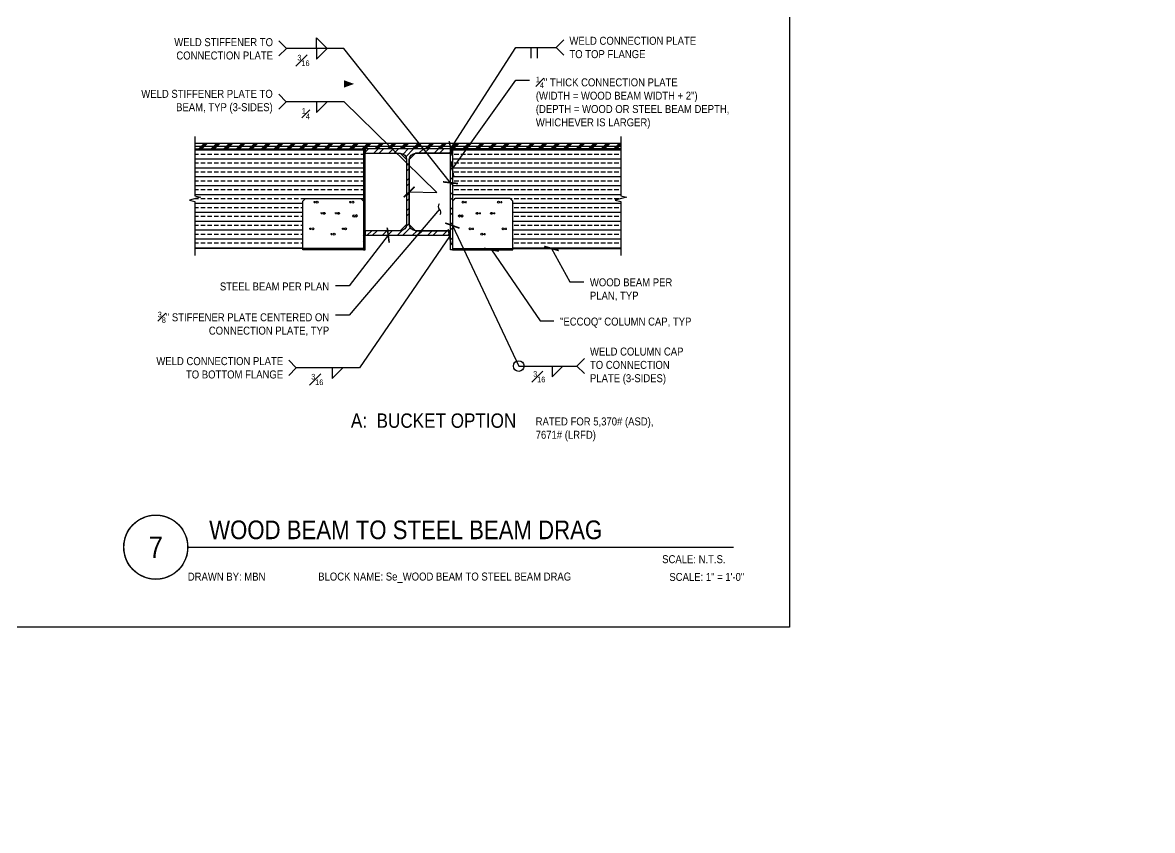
# Model space of a CAD drawing. Header units: inches. Extents: x -16404 to 14624, y -1591 to 16152.
# Drawn here: x -5680 to -5521.2, y 8363.8 to 8477.4 of the extents above; entities that cross this region are included whole.
import ezdxf
from ezdxf import colors
from ezdxf.entities.mleader import LeaderData, LeaderLine
from ezdxf.enums import TextEntityAlignment as Align
from ezdxf.math import Vec2, Vec3

# ---------------------------------------------------------------- set-up
doc = ezdxf.new("R2010")
doc.units = ezdxf.units.IN
doc.header["$LTSCALE"] = 24
doc.header["$MEASUREMENT"] = 0
doc.layers.get('0').update_dxf_attribs({"linetype": 'CONTINUOUS'})
doc.layers.add('DESIGNER COMMENTS', color=221, linetype='CONTINUOUS', plot=False)
for name, color, linetype in [('S-ANNO-DIMS', 2, 'CONTINUOUS'), ('S-ANNO-NOTE', 4, 'CONTINUOUS'), ('S-BREAK', 2, 'CONTINUOUS'), ('S-STEEL', 4, 'CONTINUOUS'), ('S-WOOD', 3, 'CONTINUOUS')]:
    doc.layers.add(name, color=color, linetype=linetype)
doc.layers.add('S-HATCH1', color=1, linetype='CONTINUOUS', transparency=0.5)
doc.styles.add('Arial', font='arial.ttf', dxfattribs={"width": 0.85})
doc.dimstyles.new('DIM-12$7', dxfattribs={"dimscale": 12, "dimtxt": 0.09375, "dimasz": 0.125, "dimexe": 0.0625, "dimexo": 0.0625, "dimgap": 0.0625, "dimtad": 1, "dimdec": 4, "dimzin": 11, "dimdsep": 46, "dimlunit": 4, "dimtxsty": 'Arial', "dimblk": 'ARCHTICK', "dimcen": 0.125, "dimclrd": 256, "dimclre": 256, "dimclrt": 4, "dimadec": 0, "dimazin": 0, "dimtfac": 0.75, "dimtdec": 4, "dimtofl": 0, "dimtmove": 0, "dimatfit": 3, "dimldrblk": 'ARCHTICK', "dimfxl": 1, "dimfrac": 1, "dimtolj": 1, "dimtzin": 11, "dimarcsym": 0})
pattern_1 = [(180, (-18595.90630720051, 3660.738147569759), (-2.220446049250313e-16, -1.25), []), (180, (-18596.53130719946, 3661.363147568712), (-2.220446049250313e-16, -1.25), [0.625, -0.3125])]
pattern_2 = [(45, (-18577.87779919586, 3670.058735745311), (-1.060660171779821, 1.060660171779821), []), (45, (-18577.87779919586, 3670.808735745311), (-1.060660171779821, 1.060660171779821), [])]

# ---------------------------------------------------------------- blocks, each defined once
blk = doc.blocks.new('W12x65')
at = {"layer": 'S-HATCH1'}
h = blk.add_hatch(dxfattribs=at)
h.set_pattern_fill('STEEL', color=256, scale=12, style=0)
h.set_pattern_definition([(45, (-80.63328585797717, -609.7269512785824), (-1.060660171779821, 1.060660171779821), []), (45, (-80.63328585797717, -608.9769512785824), (-1.060660171779821, 1.060660171779821), [])])
edge = h.paths.add_edge_path()
edge.add_line((6, -6.0625), (6, -5.4375))
edge.add_line((6, -5.4375), (1.0625, -5.4375))
edge.add_arc((1.0625, -4.5625), 0.875, 180, 270, ccw=False)
edge.add_line((0.1875, -4.5625), (0.1875, 4.5625))
edge.add_arc((1.0625, 4.5625), 0.875, 90, 180, ccw=False)
edge.add_line((1.0625, 5.4375), (6, 5.4375))
edge.add_line((6, 5.4375), (6, 6.0625))
edge.add_line((6, 6.0625), (-6, 6.0625))
edge.add_line((-6, 6.0625), (-6, 5.4375))
edge.add_line((-6, 5.4375), (-1.0625, 5.4375))
edge.add_arc((-1.0625, 4.5625), 0.875, 0, 90, ccw=False)
edge.add_line((-0.1875, 4.5625), (-0.1875, -4.5625))
edge.add_arc((-1.0625, -4.5625), 0.875, -90, 0, ccw=False)
edge.add_line((-1.0625, -5.4375), (-6, -5.4375))
edge.add_line((-6, -5.4375), (-6, -6.0625))
edge.add_line((-6, -6.0625), (6, -6.0625))
at = {"layer": 'S-STEEL'}
blk.add_lwpolyline([(6, -6.0625), (6, -5.4375), (1.0625, -5.4375, -0.4142135623730958), (0.1875, -4.5625), (0.1875, 4.5625, -0.4142135623730958), (1.0625, 5.4375), (6, 5.4375), (6, 6.0625), (-6, 6.0625), (-6, 5.4375), (-1.0625, 5.4375, -0.4142135623730952), (-0.1875, 4.5625), (-0.1875, -4.5625, -0.4142135623730952), (-1.0625, -5.4375), (-6, -5.4375), (-6, -6.0625)], format="xyb", close=True, dxfattribs=at)
blk = doc.blocks.new('_ARCHTICK')
at = {"color": 0, "linetype": 'ByBlock', "const_width": 0.15}
blk.add_lwpolyline([(-0.5, -0.5), (0.5, 0.5)], dxfattribs=at)
blk = doc.blocks.new('*U339')
at = {"const_width": 0.1875}
for points in [[(-4.5, 1.2e-15, -1), (4.5, 0, 3.732050807568882)], [(-4.5, 0, 1), (4.5, 0, -3.732050807568882)]]:
    blk.add_lwpolyline(points, format="xyb", dxfattribs=at)
blk.add_lwpolyline([(4.5, 0), (81.20909887472303, 0)], dxfattribs=at)
blk.add_circle((0, 0), 4.5)
at = {"style": 'Arial', "width": 0.85}
for tag, p in [('DWG_TITLE_1', (7.5, 6.1875)), ('DWG_TITLE_2', (7.5, 2.4375))]:
    blk.add_attdef(tag, text='', height=2.625, dxfattribs=at).set_placement(p, align=Align.MIDDLE_LEFT)
blk.add_attdef('#', text='', height=3, dxfattribs=at).set_placement((0, 0), align=Align.MIDDLE_CENTER)
blk.add_attdef('SCALE', text='', height=1.125, dxfattribs=at).set_placement((80.08409887472303, -1.125), align=Align.TOP_RIGHT)

msp = doc.modelspace()

# ---------------------------------------------------------------- hatches: boundary and pattern name
at = {"layer": 'S-HATCH1'}
h = msp.add_hatch(dxfattribs=at)
h.set_pattern_fill('ANSI33', color=252, scale=5, angle=135, style=0)
h.set_pattern_definition(pattern_1)
h.paths.add_polyline_path([(-5655.791086869707, 8459.633922091563), (-5632.107812964823, 8459.63392209156), (-5632.107812964823, 8452.258922091562), (-5632.48281296483, 8452.633922091563), (-5640.23281296483, 8452.633922091562), (-5640.60781296483, 8452.258922091563), (-5640.607812964823, 8445.633922091563), (-5655.791086869707, 8445.633922091562), (-5655.791086869707, 8452.255348526862), (-5656.569438062652, 8452.444635309213), (-5655.012735676763, 8452.82320887391), (-5655.791086869707, 8453.012495656258)])
h = msp.add_hatch(dxfattribs=at)
h.set_pattern_fill('STEEL', color=256, scale=12, style=0)
h.set_pattern_definition(pattern_2)
h.paths.add_polyline_path([(-5632.10781296483, 8445.45253563061), (-5631.85781296483, 8445.45253563061), (-5631.85781296483, 8459.633922091562), (-5632.10781296483, 8459.633922091562)])
h = msp.add_hatch(dxfattribs=at)
h.set_pattern_fill('STEEL', color=256, scale=12, style=0)
h.set_pattern_definition(pattern_2)
h.paths.add_polyline_path([(-5619.60781296483, 8445.45253563061), (-5619.85781296483, 8445.45253563061), (-5619.85781296483, 8459.633922091562), (-5619.60781296483, 8459.633922091562)])
h = msp.add_hatch(dxfattribs=at)
h.set_pattern_fill('ANSI33', color=252, scale=5, angle=135, style=0)
h.set_pattern_definition(pattern_1)
h.paths.add_polyline_path([(-5595.924539059954, 8459.633922091563), (-5619.60781296483, 8459.63392209156), (-5619.60781296483, 8452.258922091562), (-5619.23281296483, 8452.633922091563), (-5611.48281296483, 8452.633922091562), (-5611.10781296483, 8452.258922091563), (-5611.10781296483, 8445.633922091563), (-5595.924539059954, 8445.633922091562), (-5595.924539059954, 8452.255348526862), (-5596.702890252898, 8452.444635309213), (-5595.146187867009, 8452.82320887391), (-5595.924539059954, 8453.012495656258)])
at = {"layer": 'S-WOOD'}
h = msp.add_hatch(dxfattribs=at)
h.set_pattern_fill('PLAST', color=1, scale=5, angle=45, style=0)
h.set_pattern_definition([(45, (-7393.354678555421, 6263.239905974078), (-0.8838834764831843, 0.8838834764831844), []), (45, (-7393.465163989982, 6263.35039140864), (-0.8838834764831843, 0.8838834764831844), []), (45, (-7393.575649424543, 6263.460876843199), (-0.8838834764831843, 0.8838834764831844), [])])
h.paths.add_polyline_path([(-5655.791086869707, 8460.383922091562), (-5655.791086869707, 8459.633922091562), (-5595.924539059954, 8459.633922091563), (-5595.924535941958, 8460.383922091563)])

# ---------------------------------------------------------------- linework, layer by layer
at = {"layer": 'DESIGNER COMMENTS'}
msp.add_lwpolyline([(-5770.429374914689, 8776.006599124972), (-5572.205661116459, 8776.006599124972), (-5572.205661116459, 8392.377273057675), (-5770.429374914689, 8392.377273057675)], close=True, dxfattribs=at)
at = {"layer": 'S-ANNO-DIMS'}
msp.add_line((-5634.813062207759, 8466.267670712208), (-5642.94658353804, 8466.267670712208), dxfattribs=at)
at = {"layer": 'S-ANNO-NOTE'}
for p, q in [((-5608.539001662779, 8472.388623074543), (-5608.539001662779, 8473.888623074543)), ((-5607.625295347279, 8472.388623074543), (-5607.625295347279, 8473.888623074543))]:
    msp.add_line(p, q, dxfattribs=at)
for points in [[(-5638.720060422012, 8473.758758074708), (-5638.720060422012, 8475.258758074708), (-5637.220060422012, 8473.758758074708)], [(-5643.975302900362, 8472.698097902929), (-5642.914642728589, 8473.758758074708), (-5643.975302900362, 8474.819418246487)], [(-5638.720060422012, 8473.758758074708), (-5638.720060422012, 8472.258758074708), (-5637.220060422012, 8473.758758074708)], [(-5603.944112749603, 8472.827962902762), (-5605.004772921377, 8473.888623074543), (-5603.944112749603, 8474.949283246324)], [(-5644.007243709821, 8465.207010540427), (-5642.94658353804, 8466.267670712208), (-5644.007243709821, 8467.328330883987)], [(-5638.682804326156, 8466.267670712208), (-5638.682804326156, 8464.767670712208), (-5637.182804326156, 8466.267670712208)], [(-5642.604737696813, 8427.78241820852), (-5641.544077525039, 8428.843078380301), (-5642.604737696813, 8429.903738552082)], [(-5601.053380987076, 8428.032676476663), (-5602.114041158849, 8429.093336648444), (-5601.053380987076, 8430.153996820225)], [(-5636.492737482164, 8428.843078380301), (-5636.492737482164, 8427.343078380301), (-5634.992737482164, 8428.843078380301)], [(-5605.558484202971, 8429.093336648444), (-5605.558484202971, 8427.593336648444), (-5604.058484202971, 8429.093336648444)]]:
    msp.add_lwpolyline(points, dxfattribs=at)
msp.add_lwpolyline([(-5634.824468297804, 8466.280559084418, 0, 0, 0), (-5634.824468297804, 8468.76752886943, 1.026060429976496, 0, 0), (-5633.414929366627, 8468.76752886943, 0, 0, 0)], format="xyseb", dxfattribs=at)
msp.add_circle((-5610.283605116441, 8429.093336648444), 0.75, dxfattribs=at)
at = {"layer": 'S-BREAK'}
for points in [[(-5655.791086869707, 8461.383922091562), (-5655.791086869707, 8453.012495656258), (-5655.012735676763, 8452.82320887391), (-5656.569438062652, 8452.444635309213), (-5655.791086869707, 8452.255348526862), (-5655.791086869707, 8444.635850625706)], [(-5595.924539059954, 8461.383922091562), (-5595.924539059954, 8453.012495656258), (-5595.146187867009, 8452.82320887391), (-5596.702890252898, 8452.444635309213), (-5595.924539059954, 8452.255348526862), (-5595.924539059954, 8444.635850625706)]]:
    msp.add_lwpolyline(points, dxfattribs=at)
at = {"layer": 'S-STEEL', "color": 2}
for p, q in [((-5640.23281296483, 8452.633922091563), (-5640.60781296483, 8452.258922091563)), ((-5640.60781296483, 8445.453369553716), (-5640.60781296483, 8452.258922091563)), ((-5640.23281296483, 8452.633922091563), (-5632.48281296483, 8452.633922091563)), ((-5638.85486703831, 8452.133922091563), (-5639.120467038309, 8452.133922091563)), ((-5638.98281296483, 8452.266633349453), (-5638.98281296483, 8452.001210833674)), ((-5633.85486703831, 8452.133922091563), (-5634.120467038309, 8452.133922091563)), ((-5633.98281296483, 8452.266633349453), (-5633.98281296483, 8452.001210833674)), ((-5632.48281296483, 8452.633922091563), (-5632.10781296483, 8452.258922091563)), ((-5632.10781296483, 8452.258922091563), (-5632.10781296483, 8445.453369553716)), ((-5619.23281296483, 8452.633922091563), (-5619.60781296483, 8452.258922091563)), ((-5619.60781296483, 8452.258922091563), (-5619.60781296483, 8445.453369553716)), ((-5611.48281296483, 8452.633922091563), (-5619.23281296483, 8452.633922091563)), ((-5617.860758891351, 8452.133922091563), (-5617.595158891352, 8452.133922091563)), ((-5617.73281296483, 8452.266633349453), (-5617.73281296483, 8452.001210833674)), ((-5612.860758891351, 8452.133922091563), (-5612.595158891352, 8452.133922091563)), ((-5612.73281296483, 8452.266633349453), (-5612.73281296483, 8452.001210833674)), ((-5611.48281296483, 8452.633922091563), (-5611.10781296483, 8452.258922091563)), ((-5611.10781296483, 8445.453369553716), (-5611.10781296483, 8452.258922091563)), ((-5637.85486703831, 8450.571422091563), (-5638.120467038309, 8450.571422091563)), ((-5637.98281296483, 8450.704133349453), (-5637.98281296483, 8450.438710833674)), ((-5635.85486703831, 8450.571422091563), (-5636.120467038309, 8450.571422091563)), ((-5635.98281296483, 8450.704133349453), (-5635.98281296483, 8450.438710833674)), ((-5633.634595558353, 8450.227854605771), (-5633.510224532278, 8450.351029391462)), ((-5633.634595558353, 8450.171169558569), (-5633.510224532278, 8450.047994772878)), ((-5633.339039208935, 8450.227854605771), (-5633.46341023501, 8450.351029391462)), ((-5633.339039208935, 8450.171169558569), (-5633.46341023501, 8450.047994772878)), ((-5633.111817383644, 8450.371604195041), (-5633.283909496517, 8450.19951208217)), ((-5633.283909496517, 8450.19951208217), (-5633.111817383644, 8450.0274199693)), ((-5632.939725270771, 8450.19951208217), (-5633.111817383644, 8450.371604195041)), ((-5633.111817383644, 8450.0274199693), (-5632.939725270771, 8450.19951208217)), ((-5618.775900658882, 8450.19951208217), (-5618.60380854601, 8450.371604195041)), ((-5618.60380854601, 8450.0274199693), (-5618.775900658882, 8450.19951208217)), ((-5618.60380854601, 8450.371604195041), (-5618.431716433144, 8450.19951208217)), ((-5618.431716433144, 8450.19951208217), (-5618.60380854601, 8450.0274199693)), ((-5618.376586720726, 8450.227854605771), (-5618.252215694651, 8450.351029391462)), ((-5618.376586720726, 8450.171169558569), (-5618.252215694651, 8450.047994772878)), ((-5618.081030371301, 8450.227854605771), (-5618.205401397376, 8450.351029391462)), ((-5618.081030371301, 8450.171169558569), (-5618.205401397376, 8450.047994772878)), ((-5615.860758891351, 8450.571422091563), (-5615.595158891352, 8450.571422091563)), ((-5615.73281296483, 8450.704133349453), (-5615.73281296483, 8450.438710833674)), ((-5613.860758891351, 8450.571422091563), (-5613.595158891352, 8450.571422091563)), ((-5613.73281296483, 8450.704133349453), (-5613.73281296483, 8450.438710833674)), ((-5639.47986703831, 8448.383922091563), (-5639.745467038309, 8448.383922091563)), ((-5639.60781296483, 8448.516633349453), (-5639.60781296483, 8448.251210833674)), ((-5634.85486703831, 8448.383922091563), (-5635.120467038309, 8448.383922091563)), ((-5634.98281296483, 8448.516633349453), (-5634.98281296483, 8448.251210833674)), ((-5616.860758891351, 8448.383922091563), (-5616.595158891352, 8448.383922091563)), ((-5616.73281296483, 8448.516633349453), (-5616.73281296483, 8448.251210833674)), ((-5612.235758891351, 8448.383922091563), (-5611.970158891352, 8448.383922091563)), ((-5612.10781296483, 8448.516633349453), (-5612.10781296483, 8448.251210833674)), ((-5636.47986703831, 8447.633922091563), (-5636.745467038309, 8447.633922091563)), ((-5636.60781296483, 8447.766633349453), (-5636.60781296483, 8447.501210833674)), ((-5615.235758891351, 8447.633922091563), (-5614.970158891352, 8447.633922091563)), ((-5615.10781296483, 8447.766633349453), (-5615.10781296483, 8447.501210833674)), ((-5632.10781296483, 8445.633922091563), (-5640.60781296483, 8445.633922091563)), ((-5632.10781296483, 8445.453369553716), (-5640.60781296483, 8445.453369553716)), ((-5619.60781296483, 8445.633922091563), (-5611.10781296483, 8445.633922091563)), ((-5619.60781296483, 8445.453369553716), (-5611.10781296483, 8445.453369553716))]:
    msp.add_line(p, q, dxfattribs=at)
at = {"layer": 'S-STEEL'}
for points in [[(-5632.10781296483, 8445.45253563061), (-5631.85781296483, 8445.45253563061), (-5631.85781296483, 8459.633922091562), (-5632.10781296483, 8459.633922091562)], [(-5619.60781296483, 8445.45253563061), (-5619.85781296483, 8445.45253563061), (-5619.85781296483, 8459.633922091562), (-5619.60781296483, 8459.633922091562)], [(-5631.85781296483, 8459.008922091562), (-5626.92031296483, 8459.008922091562), (-5626.04531296483, 8458.133922091562), (-5626.04531296483, 8449.008922091562), (-5626.92031296483, 8448.133922091562), (-5631.85781296483, 8448.133922091562)], [(-5619.85781296483, 8459.008922091562), (-5624.79531296483, 8459.008922091562), (-5625.67031296483, 8458.133922091562), (-5625.67031296483, 8449.008922091562), (-5624.79531296483, 8448.133922091562), (-5619.85781296483, 8448.133922091562)]]:
    msp.add_lwpolyline(points, close=True, dxfattribs=at)
at = {"layer": 'S-STEEL', "color": 2}
for centre in [(-5638.60781296483, 8452.133922091563), (-5633.60781296483, 8452.133922091563), (-5618.10781296483, 8452.133922091563), (-5613.10781296483, 8452.133922091563), (-5637.60781296483, 8450.571422091563), (-5635.60781296483, 8450.571422091563), (-5616.10781296483, 8450.571422091563), (-5614.10781296483, 8450.571422091563), (-5639.23281296483, 8448.383922091563), (-5634.60781296483, 8448.383922091563), (-5617.10781296483, 8448.383922091563), (-5612.48281296483, 8448.383922091563), (-5636.23281296483, 8447.633922091563), (-5615.48281296483, 8447.633922091563)]:
    msp.add_circle(centre, 0.1328, dxfattribs=at)
at = {"layer": 'S-WOOD', "color": 1}
msp.add_line((-5655.791086869707, 8460.008922091563), (-5595.924537500956, 8460.008922091563), dxfattribs=at)
at = {"layer": 'S-WOOD'}
for points in [[(-5595.924535941958, 8460.383922091562), (-5655.791086869707, 8460.383922091562)], [(-5655.791086869707, 8459.633922091562), (-5632.10781296483, 8459.633922091562), (-5632.10781296483, 8445.633922091563), (-5655.791086869707, 8445.633922091562)], [(-5595.924539059954, 8459.633922091562), (-5619.60781296483, 8459.633922091562), (-5619.60781296483, 8445.633922091563), (-5595.924539059954, 8445.633922091562)]]:
    msp.add_lwpolyline(points, dxfattribs=at)

# ---------------------------------------------------------------- block references
at = {"layer": 'S-ANNO-NOTE'}
msp.add_blockref('*U339', (-5661.289983706236, 8403.627831538983), dxfattribs=at).add_auto_attribs({'#': '7', 'DWG_TITLE_2': 'WOOD BEAM TO STEEL BEAM DRAG', 'SCALE': 'SCALE: N.T.S.'})
at = {"layer": 'S-STEEL'}
msp.add_blockref('W12x65', (-5625.85781296483, 8453.571422091562), dxfattribs=at)

# ---------------------------------------------------------------- texts
at = {"layer": 'DESIGNER COMMENTS', "char_height": 1.125, "style": 'Arial'}
for s, insert, width, attachment_point in [('RATED FOR 5,370# (ASD), 7671# (LRFD)', (-5607.893276479328, 8420.20048527712), 19.75759874954929, 4), ('\\A1;DRAWN BY: MBN', (-5656.790144935592, 8400.046817025992), 14.8543838124, 1), ('\\A1;BLOCK NAME: Se_WOOD BEAM TO STEEL BEAM DRAG', (-5620.685434268875, 8399.333188681572), 35.48447220327422, 5), ('\\A1;SCALE: 1{\\H1x;" = 1\'-0"}', (-5578.580884831252, 8400.002831538717), 19.68744999823992, 3)]:
    msp.add_mtext(s, dxfattribs=dict(at, insert=insert, width=width, attachment_point=attachment_point))
at = {"layer": 'S-ANNO-NOTE', "color": 4, "char_height": 1.125, "style": 'Arial'}
for s, insert, width, attachment_point in [('WELD CONNECTION PLATE TO TOP FLANGE', (-5603.152353976169, 8473.888623074543), 17.86915794327797, 4), ('WELD STIFFENER TO CONNECTION PLATE', (-5644.818922376682, 8473.695963365995), 15.04734423270656, 6), ('\\A1;{\\H0.7x;\\S3#16;} ', (-5639.680446893872, 8472.85911631507), 3.657070792400191, 3), ('\\A1;{\\H0.7x;\\S1#4;}" THICK CONNECTION PLATE \\P(WIDTH = WOOD BEAM WIDTH + 2")\\P(DEPTH = WOOD OR STEEL BEAM DEPTH, WHICHEVER IS LARGER)', (-5607.872988817471, 8469.777139805394), 29.78178978883989, 1), ('WELD STIFFENER PLATE TO BEAM, TYP (3-SIDES)', (-5644.85086318614, 8466.267670712208), 20.33124749026774, 6), ('\\A1;{\\H0.7x;\\S1#4;}', (-5639.643190798015, 8465.36802895257), 3.657070792400191, 3), ('\\A1;STEEL BEAM PER PLAN', (-5636.916150400153, 8440.850797053745), 24.77694149350828, 3), ('\\A1;WOOD BEAM PER PLAN, TYP', (-5600.270922697557, 8441.43167359965), 14.42151037903932, 1), ('\\A1;{\\H0.7x;\\S3#8;}" STIFFENER PLATE CENTERED ON CONNECTION PLATE, TYP', (-5636.916150400153, 8436.740655192785), 24.77694149350828, 3), ('\\A1;"ECCOQ" COLUMN CAP, TYP', (-5604.470309394012, 8435.912562708367), 24.77694149350828, 1), ('WELD COLUMN CAP TO CONNECTION PLATE (3-SIDES)', (-5600.261622213642, 8429.093336648444), 15.28493971374064, 4), ('WELD CONNECTION PLATE TO BOTTOM FLANGE', (-5643.396496470246, 8428.843078380301), 18.89297005583285, 6), ('\\A1;{\\H0.7x;\\S3#16;}', (-5639.445802995739, 8427.994319218706), 2.090328684398628, 1), ('\\A1;{\\H0.7x;\\S3#16;}', (-5608.239236935537, 8428.383839872155), 2.090328684398628, 1)]:
    msp.add_mtext(s, dxfattribs=dict(at, insert=insert, width=width, attachment_point=attachment_point))
at = {"layer": 'S-ANNO-NOTE', "color": 6, "insert": (-5622.243597073582, 8420.380403455541), "char_height": 2.024999999999999, "width": 31.08006526517906, "attachment_point": 8, "style": 'Arial'}
msp.add_mtext('A:  BUCKET OPTION', dxfattribs=at)

# ---------------------------------------------------------------- leaders
at = {"layer": 'DESIGNER COMMENTS'}
ml = msp.add_multileader_mtext('Standard', dxfattribs=at)
ml.set_content('{\\L\\C256;NEW}', color=4, style='Arial')
ml.set_leader_properties(color=2)
ml.build(insert=Vec2(0, 0))
ml.multileader.update_dxf_attribs({"dogleg_length": 0.36, "arrow_head_size": 1.3125, "scale": 12})
ctx = ml.context
ctx.base_point, ctx.scale, ctx.char_height, ctx.arrow_head_size, ctx.landing_gap_size, ctx.plane_origin = Vec3(-5763.54032736065, 8768.81855749921), 12, 3, 1.3125, 1.08, Vec3(-5804.783091397272, 8473.687940113205)
notes = []
notes.append((ctx, [(0, (0, 0, 0), (0, 0), (1, 0), 1, [])]))
ctx.mtext.insert, ctx.mtext.width, ctx.mtext.flow_direction = Vec3(-5762.460327360648, 8770.618557499209), 16.46523789347475, 5
ml = msp.add_multileader_mtext('Standard', dxfattribs=at)
ml.set_content('{\\L\\C256;NEW}', color=4, style='Arial')
ml.set_leader_properties(color=2)
ml.build(insert=Vec2(0, 0))
ml.multileader.update_dxf_attribs({"dogleg_length": 0.36, "arrow_head_size": 1.3125, "scale": 12})
ctx = ml.context
ctx.base_point, ctx.scale, ctx.char_height, ctx.arrow_head_size, ctx.landing_gap_size, ctx.plane_origin = Vec3(-5678.54284338851, 8768.81855749921), 12, 3, 1.3125, 1.08, Vec3(-5719.785607425132, 8473.687940113205)
notes.append((ctx, [(0, (0, 0, 0), (0, 0), (1, 0), 1, [])]))
ctx.mtext.insert, ctx.mtext.width, ctx.mtext.flow_direction = Vec3(-5677.462843388508, 8770.618557499209), 16.46523789347475, 5
ml = msp.add_multileader_mtext('Standard', dxfattribs=at)
ml.set_content('{\\L\\C256;OLD}', color=4, style='Arial')
ml.set_leader_properties(color=2)
ml.build(insert=Vec2(0, 0))
ml.multileader.update_dxf_attribs({"dogleg_length": 0.36, "arrow_head_size": 1.3125, "scale": 12})
ctx = ml.context
ctx.base_point, ctx.scale, ctx.char_height, ctx.arrow_head_size, ctx.landing_gap_size, ctx.plane_origin = Vec3(-5663.968009686156, 8571.26671330275), 12, 3, 1.3125, 1.08, Vec3(-5705.210773722778, 8275.011095916745)
notes.append((ctx, [(0, (0, 0, 0), (0, 0), (1, 0), 1, [])]))
ctx.mtext.insert, ctx.mtext.width, ctx.mtext.flow_direction = Vec3(-5662.888009686154, 8571.94171330275), 16.46523789347475, 5
ml = msp.add_multileader_mtext('Standard', dxfattribs=at)
ml.set_content('{\\L\\C256;OLD}', color=4, style='Arial')
ml.set_leader_properties(color=2)
ml.build(insert=Vec2(0, 0))
ml.multileader.update_dxf_attribs({"dogleg_length": 0.36, "arrow_head_size": 1.3125, "scale": 12})
ctx = ml.context
ctx.base_point, ctx.scale, ctx.char_height, ctx.arrow_head_size, ctx.landing_gap_size, ctx.plane_origin = Vec3(-5762.561248130645, 8560.233590460062), 12, 3, 1.3125, 1.08, Vec3(-5803.804012167268, 8263.977973074057)
notes.append((ctx, [(0, (0, 0, 0), (0, 0), (1, 0), 1, [])]))
ctx.mtext.insert, ctx.mtext.width, ctx.mtext.flow_direction = Vec3(-5761.481248130644, 8560.908590460062), 16.46523789347475, 5
at = {"layer": 'S-ANNO-DIMS'}
for points in [[(-5619.85781296483, 8454.873754378194), (-5634.850318303615, 8473.758758074708), (-5642.914642728589, 8473.758758074708)], [(-5619.831833743883, 8459.675812498948), (-5610.679301604949, 8473.888623074543), (-5605.004772921377, 8473.888623074543)], [(-5619.60781296483, 8456.830735523065), (-5610.676958493183, 8469.303773604628), (-5608.74256099113, 8469.303773604628)], [(-5625.67031296483, 8453.571422091562), (-5621.767178662383, 8453.488380207658), (-5634.813062207759, 8466.267670712208)], [(-5619.60781296483, 8448.850535630609), (-5610.283605116441, 8429.093336648444), (-5602.114041158849, 8429.093336648444)], [(-5619.9941260946, 8447.300447041653), (-5632.648138417331, 8428.843078380301), (-5641.544077525039, 8428.843078380301)], [(-5628.62419797913, 8447.508922091562), (-5634.112180724449, 8440.37743085298), (-5636.046578226502, 8440.37743085298)], [(-5614.10781296483, 8445.45253563061), (-5607.274279069716, 8435.439196507601), (-5605.339881567663, 8435.439196507601)], [(-5605.672713928427, 8445.633922091563), (-5603.074892373268, 8440.958307398885), (-5601.140494871215, 8440.958307398885)]]:
    msp.add_leader(points, dimstyle='DIM-12$7', dxfattribs=at)
msp.add_leader([(-5621.401120243958, 8451.149625418586), (-5634.112180724449, 8436.26728899202), (-5636.046578226502, 8436.26728899202)], dimstyle='DIM-12$7', override={"dimldrblk": 'Integral'}, dxfattribs=at)
for ctx, leaders in notes:
    for number, flags, end, landing, length, lines in leaders:
        leader = LeaderData()
        leader.index, (leader.has_last_leader_line, leader.has_dogleg_vector, leader.attachment_direction) = number, flags
        leader.last_leader_point, leader.dogleg_vector, leader.dogleg_length = Vec3(end), Vec3(landing), length
        for number, points, colour, breaks in lines:
            line = LeaderLine()
            line.index, line.vertices, line.color, line.breaks = number, Vec3.list(points), colors.encode_raw_color(colour), breaks
            leader.lines.append(line)
        ctx.leaders.append(leader)

doc.saveas('drawing.dxf')
